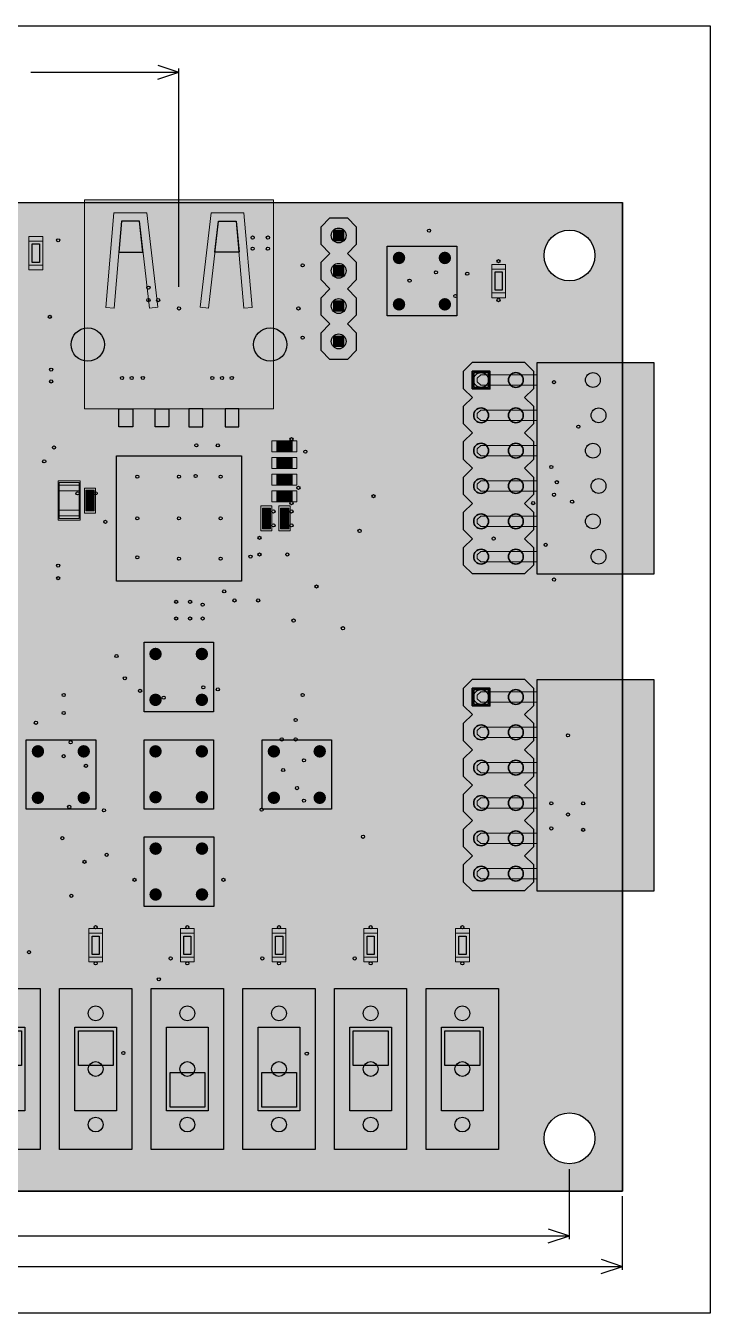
# Model space of a CAD drawing. Header units: metres. Extents: x 18 to 154, y 17 to 109.
# Drawn here: x 104.4 to 153.6, y 16.6 to 109.2 of the extents above; entities that cross this region are included whole.
import ezdxf

# ---------------------------------------------------------------- set-up
doc = ezdxf.new("R2010")
doc.units = ezdxf.units.M
for name, color, linetype, lineweight in [('7-SEG', 253, 'Continuous', 0), ('CAPACITOR', 43, 'Continuous', 0), ('LED_GREEN', 80, 'Continuous', 0), ('RESISTOR', 251, 'Continuous', 0)]:
    doc.layers.add(name, color=color, linetype=linetype, lineweight=lineweight)
for name, color, linetype, lineweight, true_color in [('ANNOTATION', 7, 'Continuous', 30, 0xffffff), ('GOLD_PAD', 7, 'Continuous', 35, 0xc99700), ('LED_BLB', 7, 'Continuous', 0, 0xf1eb9d), ('METAL', 7, 'Continuous', 0, 0xc1c6c8)]:
    doc.layers.add(name, color=color, linetype=linetype, lineweight=lineweight, true_color=true_color)
for name, color, linetype in [('CHIP', 250, 'Continuous'), ('Mechanical1', 6, 'Continuous'), ('PadHoleLayer', 156, 'Continuous'), ('RESET_BUTTON', 11, 'Continuous'), ('SWITCH_BASE', 251, 'Continuous'), ('Switches', 250, 'Continuous'), ('ViaHoleLayer', 16, 'Continuous')]:
    doc.layers.add(name, color=color, linetype=linetype)
for name, color, linetype, true_color in [('LED_BLB_IN', 7, 'Continuous', 0xbabe74), ('PCB', 7, 'Continuous', 0x1d428a), ('PCB_OUTLINE', 7, 'Continuous', 0x002677)]:
    doc.layers.add(name, color=color, linetype=linetype, true_color=true_color)
picture_1 = doc.add_image_def('image1.jpg', size_in_pixel=(1023, 701))

# ---------------------------------------------------------------- blocks, each defined once
blk = doc.blocks.new('*U29')
at = {"layer": 'LED_BLB_IN'}
h = blk.add_hatch(color=256, dxfattribs=at)
h.dxf.hatch_style = 1
h.paths.add_polyline_path([(-0.259, 0.662), (0.259, 0.662), (0.259, -0.662), (-0.259, -0.662)])
h = blk.add_hatch(color=256, dxfattribs=at)
h.dxf.hatch_style = 1
h.paths.add_polyline_path([(-0.259, 0.662), (0.259, 0.662), (0.259, -0.662), (-0.259, -0.662)])
at = {"layer": 'LED_GREEN', "transparency": 33554534}
h = blk.add_hatch(color=256, dxfattribs=at)
h.dxf.hatch_style = 1
h.paths.add_polyline_path([(-0.496, 0.862), (0.496, 0.862), (0.496, -0.862), (-0.496, -0.862)])
at = {"layer": 'METAL'}
h = blk.add_hatch(color=256, dxfattribs=at)
h.dxf.hatch_style = 1
h.paths.add_polyline_path([(-0.496, 1.199), (0.496, 1.199), (0.496, -1.199), (-0.496, -1.199)])
at = {"layer": 'LED_BLB_IN'}
blk.add_lwpolyline([(-0.259, 0.662), (0.259, 0.662), (0.259, -0.662), (-0.259, -0.662)], close=True, dxfattribs=at)
at = {"layer": 'LED_GREEN'}
blk.add_lwpolyline([(0.496, -0.862), (0.496, 0.861), (-0.496, 0.861), (-0.496, -0.862)], close=True, dxfattribs=at)
at = {"layer": 'METAL'}
blk.add_lwpolyline([(-0.496, 1.199), (0.496, 1.199), (0.496, -1.199), (-0.496, -1.199)], close=True, dxfattribs=at)
blk = doc.blocks.new('*U5')
at = {"layer": 'METAL'}
h = blk.add_hatch(color=254, dxfattribs=at)
h.dxf.hatch_style = 1
h.paths.add_polyline_path([(-2.519, 2.109), (-4.078, 2.109), (-4.078, 1.209), (-2.519, 1.209)])
h = blk.add_hatch(color=256, dxfattribs=at)
h.dxf.hatch_style = 1
h.paths.add_polyline_path([(-2.5, 2.5), (2.5, 2.5), (2.5, -2.5), (-2.5, -2.5)])
h = blk.add_hatch(color=254, dxfattribs=at)
h.dxf.hatch_style = 1
h.paths.add_polyline_path([(2.5, 2.109), (4.059, 2.109), (4.059, 1.209), (2.5, 1.209)])
h = blk.add_hatch(color=254, dxfattribs=at)
h.dxf.hatch_style = 1
h.paths.add_polyline_path([(-2.519, -2.09), (-4.078, -2.09), (-4.078, -1.19), (-2.519, -1.19)])
h = blk.add_hatch(color=254, dxfattribs=at)
h.dxf.hatch_style = 1
h.paths.add_polyline_path([(2.5, -2.09), (4.059, -2.09), (4.059, -1.19), (2.5, -1.19)])
at = {"layer": 'Switches'}
h = blk.add_hatch(color=256, dxfattribs=at)
h.dxf.hatch_style = 1
edge = h.paths.add_edge_path()
edge.add_arc((-1.678, 1.659), 0.45, 180, 540, ccw=False)
h = blk.add_hatch(color=256, dxfattribs=at)
h.dxf.hatch_style = 1
edge = h.paths.add_edge_path()
edge.add_arc((1.659, 1.659), 0.45, 0, 360)
h = blk.add_hatch(color=256, dxfattribs=at)
h.dxf.hatch_style = 1
edge = h.paths.add_edge_path()
edge.add_arc((-0.009, 0.009), 1.259, 0, 360)
h = blk.add_hatch(color=256, dxfattribs=at)
h.dxf.hatch_style = 1
edge = h.paths.add_edge_path()
edge.add_arc((-1.678, -1.64), 0.45, 180, 540)
h = blk.add_hatch(color=256, dxfattribs=at)
h.dxf.hatch_style = 1
edge = h.paths.add_edge_path()
edge.add_arc((1.659, -1.64), 0.45, 0, 360, ccw=False)
at = {"layer": 'SWITCH_BASE'}
blk.add_lwpolyline([(-2.5, 2.5), (2.5, 2.5), (2.5, -2.5), (-2.5, -2.5)], close=True, dxfattribs=at)
blk = doc.blocks.new('*U4')
at = {"layer": 'METAL'}
h = blk.add_hatch(color=254, dxfattribs=at)
h.dxf.hatch_style = 1
h.paths.add_polyline_path([(-2.109, 2.5), (-2.109, 4.059), (-1.209, 4.059), (-1.209, 2.5)])
h = blk.add_hatch(color=254, dxfattribs=at)
h.dxf.hatch_style = 1
h.paths.add_polyline_path([(2.09, 2.5), (2.09, 4.059), (1.19, 4.059), (1.19, 2.5)])
h = blk.add_hatch(color=256, dxfattribs=at)
h.dxf.hatch_style = 1
h.paths.add_polyline_path([(-2.5, -2.5), (-2.5, 2.5), (2.5, 2.5), (2.5, -2.5)])
h = blk.add_hatch(color=254, dxfattribs=at)
h.dxf.hatch_style = 1
h.paths.add_polyline_path([(-2.109, -2.519), (-2.109, -4.078), (-1.209, -4.078), (-1.209, -2.519)])
h = blk.add_hatch(color=254, dxfattribs=at)
h.dxf.hatch_style = 1
h.paths.add_polyline_path([(2.09, -2.519), (2.09, -4.078), (1.19, -4.078), (1.19, -2.519)])
at = {"layer": 'Switches'}
h = blk.add_hatch(color=256, dxfattribs=at)
h.dxf.hatch_style = 1
edge = h.paths.add_edge_path()
edge.add_arc((-1.659, 1.659), 0.45, 90, 450)
h = blk.add_hatch(color=256, dxfattribs=at)
h.dxf.hatch_style = 1
edge = h.paths.add_edge_path()
edge.add_arc((1.64, 1.659), 0.45, 90, 450, ccw=False)
h = blk.add_hatch(color=256, dxfattribs=at)
h.dxf.hatch_style = 1
edge = h.paths.add_edge_path()
edge.add_arc((-0.009, -0.009), 1.259, 90, 450)
h = blk.add_hatch(color=256, dxfattribs=at)
h.dxf.hatch_style = 1
edge = h.paths.add_edge_path()
edge.add_arc((-1.659, -1.678), 0.45, 270, 630, ccw=False)
h = blk.add_hatch(color=256, dxfattribs=at)
h.dxf.hatch_style = 1
edge = h.paths.add_edge_path()
edge.add_arc((1.64, -1.678), 0.45, 270, 630)
at = {"layer": 'SWITCH_BASE'}
blk.add_lwpolyline([(-2.5, -2.5), (-2.5, 2.5), (2.5, 2.5), (2.5, -2.5)], close=True, dxfattribs=at)
blk = doc.blocks.new('*U23')
at = {"layer": 'METAL', "true_color": 0x000000}
h = blk.add_hatch(color=18, dxfattribs=at)
h.dxf.hatch_style = 1
h.paths.add_polyline_path([(-1.243, 2.748), (1.257, 2.748), (1.257, 0.248), (-1.243, 0.248)])
at = {"layer": 'SWITCH_BASE', "true_color": 0x0d0d0d}
h = blk.add_hatch(color=28, dxfattribs=at)
h.dxf.hatch_style = 1
h.paths.add_polyline_path([(-2.599, 5.793), (2.599, 5.793), (2.599, -5.793), (-2.599, -5.793)])
at = {"layer": 'Switches', "true_color": 0x404040}
h = blk.add_hatch(color=250, dxfattribs=at)
h.dxf.hatch_style = 1
h.paths.add_polyline_path([(-1.493, 2.998), (1.507, 2.998), (1.507, -3.002), (-1.493, -3.002)])
at = {"layer": 'Switches'}
for points in [[(-2.599, 5.793), (2.599, 5.793), (2.599, -5.793), (-2.599, -5.793)], [(-1.493, 2.998), (1.507, 2.998), (1.507, -3.002), (-1.493, -3.002)], [(-1.243, 2.748), (1.257, 2.748), (1.257, 0.248), (-1.243, 0.248)]]:
    blk.add_lwpolyline(points, close=True, dxfattribs=at)
blk = doc.blocks.new('*U6')
at = {"layer": 'METAL', "true_color": 0x000000}
h = blk.add_hatch(color=18, dxfattribs=at)
h.dxf.hatch_style = 1
h.paths.add_polyline_path([(-1.243, -0.252), (1.257, -0.252), (1.257, -2.752), (-1.243, -2.752)])
at = {"layer": 'SWITCH_BASE', "true_color": 0x0d0d0d}
h = blk.add_hatch(color=28, dxfattribs=at)
h.dxf.hatch_style = 1
h.paths.add_polyline_path([(-2.599, 5.793), (2.599, 5.793), (2.599, -5.793), (-2.599, -5.793)])
at = {"layer": 'Switches', "true_color": 0x404040}
h = blk.add_hatch(color=250, dxfattribs=at)
h.dxf.hatch_style = 1
h.paths.add_polyline_path([(-1.493, 2.998), (1.507, 2.998), (1.507, -3.002), (-1.493, -3.002)])
at = {"layer": 'METAL'}
blk.add_lwpolyline([(1.257, -2.752), (1.257, -0.252), (-1.243, -0.252), (-1.243, -2.752)], close=True, dxfattribs=at)
at = {"layer": 'Switches'}
for points in [[(-2.599, 5.793), (2.599, 5.793), (2.599, -5.793), (-2.599, -5.793)], [(-1.493, 2.998), (1.507, 2.998), (1.507, -3.002), (-1.493, -3.002)], [(-1.243, -0.252), (1.257, -0.252), (1.257, -2.752), (-1.243, -2.752)], [(-1.243, -0.252), (1.257, -0.252), (1.257, -2.752), (-1.243, -2.752)]]:
    blk.add_lwpolyline(points, close=True, dxfattribs=at)
blk = doc.blocks.new('*U9')
at = {"layer": 'LED_BLB', "transparency": 33554534}
h = blk.add_hatch(color=256, dxfattribs=at)
h.dxf.hatch_style = 1
h.paths.add_polyline_path([(-0.496, 0.862), (0.496, 0.862), (0.496, -0.862), (-0.496, -0.862)])
at = {"layer": 'LED_BLB_IN'}
h = blk.add_hatch(color=256, dxfattribs=at)
h.dxf.hatch_style = 1
h.paths.add_polyline_path([(-0.259, 0.662), (0.259, 0.662), (0.259, -0.662), (-0.259, -0.662)])
h = blk.add_hatch(color=256, dxfattribs=at)
h.dxf.hatch_style = 1
h.paths.add_polyline_path([(-0.259, 0.662), (0.259, 0.662), (0.259, -0.662), (-0.259, -0.662)])
at = {"layer": 'METAL'}
h = blk.add_hatch(color=256, dxfattribs=at)
h.dxf.hatch_style = 1
h.paths.add_polyline_path([(-0.496, 1.199), (0.496, 1.199), (0.496, -1.199), (-0.496, -1.199)])
at = {"layer": 'LED_BLB'}
blk.add_lwpolyline([(0.496, -0.862), (0.496, 0.861), (-0.496, 0.861), (-0.496, -0.862)], close=True, dxfattribs=at)
at = {"layer": 'LED_BLB_IN'}
blk.add_lwpolyline([(-0.259, 0.662), (0.259, 0.662), (0.259, -0.662), (-0.259, -0.662)], close=True, dxfattribs=at)
at = {"layer": 'METAL'}
blk.add_lwpolyline([(-0.496, 1.199), (0.496, 1.199), (0.496, -1.199), (-0.496, -1.199)], close=True, dxfattribs=at)
blk = doc.blocks.new('PMOD')
at = {"layer": 'CHIP'}
h = blk.add_hatch(color=256, dxfattribs=at)
h.dxf.hatch_style = 1
h.paths.add_polyline_path([(-4.046, 1.252), (-4.046, -13.974), (-12.446, -13.974), (-12.446, 1.252)])
at = {"layer": 'GOLD_PAD'}
h = blk.add_hatch(color=256, dxfattribs=at)
h.dxf.hatch_style = 1
h.paths.add_polyline_path([(0.634, -12.066), (-0.634, -12.066), (-0.634, -13.334), (0.634, -13.334)])
h.paths.add_polyline_path([(-0.534, -12.166), (0.534, -12.166), (0.534, -13.234), (-0.534, -13.234)], flags=16)
at = {"layer": 'METAL'}
h = blk.add_hatch(color=256, dxfattribs=at)
h.dxf.hatch_style = 1
h.paths.add_polyline_path([(0.275, 0.131), (0.275, -0.131), (0.031, -0.375), (-4.046, -0.375), (-4.046, 0.375), (0.031, 0.375)])
h = blk.add_hatch(color=256, dxfattribs=at)
h.dxf.hatch_style = 1
h.paths.add_polyline_path([(0.275, -2.409), (0.275, -2.671), (0.031, -2.915), (-4.046, -2.915), (-4.046, -2.165), (0.031, -2.165)])
h = blk.add_hatch(color=256, dxfattribs=at)
h.dxf.hatch_style = 1
h.paths.add_polyline_path([(0.275, -4.949), (0.275, -5.211), (0.031, -5.455), (-4.046, -5.455), (-4.046, -4.705), (0.031, -4.705)])
h = blk.add_hatch(color=256, dxfattribs=at)
h.dxf.hatch_style = 1
h.paths.add_polyline_path([(0.275, -7.489), (0.275, -7.751), (0.031, -7.995), (-4.046, -7.995), (-4.046, -7.245), (0.031, -7.245)])
h = blk.add_hatch(color=256, dxfattribs=at)
h.dxf.hatch_style = 1
h.paths.add_polyline_path([(0.275, -10.029), (0.275, -10.291), (0.031, -10.535), (-4.046, -10.535), (-4.046, -9.785), (0.031, -9.785)])
h = blk.add_hatch(color=256, dxfattribs=at)
h.dxf.hatch_style = 1
h.paths.add_polyline_path([(0.275, -12.569), (0.275, -12.831), (0.031, -13.075), (-4.046, -13.075), (-4.046, -12.325), (0.031, -12.325)])
at = {"layer": 'ANNOTATION'}
blk.add_lwpolyline([(-3.133, 1.243), (0.631, 1.243), (1.268, 0.625), (1.268, -0.649), (0.631, -1.285), (1.268, -1.922), (1.268, -3.196), (0.631, -3.832), (1.268, -4.469), (1.268, -5.724), (0.631, -6.361), (1.268, -6.997), (1.268, -8.271), (0.631, -8.908), (1.268, -9.545), (1.268, -10.818), (0.631, -11.436), (1.268, -12.073), (1.268, -13.346), (0.631, -13.983), (-3.133, -13.983), (-3.77, -13.346), (-3.77, -12.073), (-3.133, -11.436), (-3.77, -10.818), (-3.77, -9.545), (-3.133, -8.908), (-3.77, -8.271), (-3.77, -6.997), (-3.133, -6.361), (-3.77, -5.724), (-3.77, -4.469), (-3.133, -3.832), (-3.77, -3.196), (-3.77, -1.922), (-3.133, -1.285), (-3.77, -0.649), (-3.77, 0.625)], close=True, dxfattribs=at)
at = {"layer": 'CHIP'}
blk.add_lwpolyline([(-4.046, 1.252), (-4.046, -13.974), (-12.446, -13.974), (-12.446, 1.252), (-4.046, 1.252)], dxfattribs=at)
at = {"layer": 'GOLD_PAD'}
for points in [[(0.634, -12.066), (-0.634, -12.066), (-0.634, -13.334), (0.634, -13.334)], [(-0.534, -12.166), (0.534, -12.166), (0.534, -13.234), (-0.534, -13.234)]]:
    blk.add_lwpolyline(points, close=True, dxfattribs=at)
for centre in [(-2.5, 0), (0, 0), (-2.5, -2.54), (0, -2.54), (-2.5, -5.08), (0, -5.08), (-2.5, -7.62), (0, -7.62), (-2.5, -10.16), (0, -10.16), (-2.5, -12.7)]:
    blk.add_circle(centre, 0.534, dxfattribs=at)
at = {"layer": 'METAL'}
for points in [[(0.275, 0.131), (0.275, -0.131), (0.031, -0.375), (-4.046, -0.375), (-4.046, 0.375), (0.031, 0.375)], [(0.275, -2.409), (0.275, -2.671), (0.031, -2.915), (-4.046, -2.915), (-4.046, -2.165), (0.031, -2.165)], [(0.275, -4.949), (0.275, -5.211), (0.031, -5.455), (-4.046, -5.455), (-4.046, -4.705), (0.031, -4.705)], [(0.275, -7.489), (0.275, -7.751), (0.031, -7.995), (-4.046, -7.995), (-4.046, -7.245), (0.031, -7.245)], [(0.275, -10.029), (0.275, -10.291), (0.031, -10.535), (-4.046, -10.535), (-4.046, -9.785), (0.031, -9.785)], [(0.275, -12.569), (0.275, -12.831), (0.031, -13.075), (-4.046, -13.075), (-4.046, -12.325), (0.031, -12.325)]]:
    blk.add_lwpolyline(points, close=True, dxfattribs=at)
blk = doc.blocks.new('CAP_SMALL')
at = {"layer": 'CAPACITOR'}
h = blk.add_hatch(color=256, dxfattribs=at)
h.dxf.hatch_style = 1
h.paths.add_polyline_path([(-0.29, 0.543), (0.309, 0.543), (0.309, -0.543), (-0.29, -0.543)])
at = {"layer": 'METAL'}
h = blk.add_hatch(color=256, dxfattribs=at)
h.dxf.hatch_style = 1
h.paths.add_polyline_path([(-0.403, 0.899), (0.403, 0.899), (0.403, -0.899), (-0.403, -0.899)])
h = blk.add_hatch(color=256, dxfattribs=at)
h.dxf.hatch_style = 1
h.paths.add_polyline_path([(-0.29, 0.543), (-0.29, 0.743), (0.309, 0.743), (0.309, 0.543)])
h = blk.add_hatch(color=256, dxfattribs=at)
h.dxf.hatch_style = 1
h.paths.add_polyline_path([(-0.29, 0.543), (0.309, 0.543), (0.309, -0.543), (-0.29, -0.543)])
h = blk.add_hatch(color=256, dxfattribs=at)
h.dxf.hatch_style = 1
h.paths.add_polyline_path([(-0.29, -0.743), (-0.29, -0.543), (0.309, -0.543), (0.309, -0.743)])
at = {"layer": '7-SEG'}
for points in [[(-0.29, 0.543), (-0.29, 0.743), (0.309, 0.743), (0.309, 0.543)], [(-0.29, -0.743), (-0.29, -0.543), (0.309, -0.543), (0.309, -0.743)]]:
    blk.add_lwpolyline(points, close=True, dxfattribs=at)
at = {"layer": 'CAPACITOR'}
blk.add_lwpolyline([(-0.29, 0.543), (0.309, 0.543), (0.309, -0.543), (-0.29, -0.543), (-0.29, 0.543)], dxfattribs=at)
at = {"layer": 'METAL'}
blk.add_lwpolyline([(-0.403, 0.899), (0.403, 0.899), (0.403, -0.899), (-0.403, -0.899)], close=True, dxfattribs=at)
blk.add_lwpolyline([(-0.403, 0.899), (0.403, 0.899), (0.403, -0.899), (-0.403, -0.899)], close=True, dxfattribs=at)
blk = doc.blocks.new('CAP_LARGE')
at = {"layer": 'CAPACITOR'}
h = blk.add_hatch(color=256, dxfattribs=at)
h.dxf.hatch_style = 1
h.paths.add_polyline_path([(-0.721, 1.105), (0.721, 1.105), (0.721, -1.105), (-0.721, -1.105)])
at = {"layer": 'METAL'}
h = blk.add_hatch(color=256, dxfattribs=at)
h.dxf.hatch_style = 1
h.paths.add_polyline_path([(-0.796, 1.423), (0.796, 1.423), (0.796, -1.423), (-0.796, -1.423)])
h = blk.add_hatch(color=256, dxfattribs=at)
h.dxf.hatch_style = 1
h.paths.add_polyline_path([(-0.721, 0.705), (-0.721, 1.305), (0.721, 1.305), (0.721, 0.705)])
h = blk.add_hatch(color=256, dxfattribs=at)
h.dxf.hatch_style = 1
h.paths.add_polyline_path([(-0.721, -1.305), (-0.721, -0.705), (0.721, -0.705), (0.721, -1.305)])
at = {"layer": '7-SEG'}
for points in [[(-0.721, 0.705), (-0.721, 1.305), (0.721, 1.305), (0.721, 0.705)], [(-0.721, -1.305), (-0.721, -0.705), (0.721, -0.705), (0.721, -1.305)]]:
    blk.add_lwpolyline(points, close=True, dxfattribs=at)
at = {"layer": 'CAPACITOR'}
blk.add_lwpolyline([(-0.721, 1.105), (0.721, 1.105), (0.721, -1.105), (-0.721, -1.105), (-0.721, 1.105)], dxfattribs=at)
at = {"layer": 'METAL'}
blk.add_lwpolyline([(-0.796, 1.423), (0.796, 1.423), (0.796, -1.423), (-0.796, -1.423)], close=True, dxfattribs=at)
blk = doc.blocks.new('RESISTOR')
at = {"layer": 'METAL'}
h = blk.add_hatch(color=256, dxfattribs=at)
h.dxf.hatch_style = 1
h.paths.add_polyline_path([(-1.399, 0.34), (0.399, 0.34), (0.399, -0.446), (-1.399, -0.446)])
h.paths.add_polyline_path([(-1.043, 0.34), (0.062, 0.34), (0.062, -0.446), (-1.043, -0.446)], flags=16)
at = {"layer": 'RESISTOR'}
h = blk.add_hatch(color=256, dxfattribs=at)
h.dxf.hatch_style = 1
h.paths.add_polyline_path([(-1.043, 0.34), (0.062, 0.34), (0.062, -0.446), (-1.043, -0.446)])
at = {"layer": 'METAL'}
blk.add_lwpolyline([(-1.399, 0.34), (0.399, 0.34), (0.399, -0.446), (-1.399, -0.446)], close=True, dxfattribs=at)
at = {"layer": 'RESISTOR'}
blk.add_lwpolyline([(-1.043, 0.34), (0.062, 0.34), (0.062, -0.446), (-1.043, -0.446)], close=True, dxfattribs=at)

msp = doc.modelspace()

# ---------------------------------------------------------------- hatches: boundary and pattern name
at = {"layer": '7-SEG'}
h = msp.add_hatch(color=256, dxfattribs=at)
h.dxf.hatch_style = 1
h.paths.add_polyline_path([(113.278, 88.919), (112.55, 95.167), (111.268, 95.167), (110.723, 88.927), (110.125, 88.979), (110.718, 95.767), (113.085, 95.767), (113.874, 88.988)])
h = msp.add_hatch(color=256, dxfattribs=at)
h.dxf.hatch_style = 1
h.paths.add_polyline_path([(117.518, 88.919), (118.245, 95.167), (119.528, 95.167), (120.073, 88.927), (120.671, 88.979), (120.078, 95.767), (117.711, 95.767), (116.922, 88.988)])
at = {"layer": 'CHIP'}
h = msp.add_hatch(color=256, dxfattribs=at)
h.dxf.hatch_style = 1
h.paths.add_polyline_path([(126.27, 95.406), (127.524, 95.406), (128.161, 94.769), (128.161, 93.495), (127.524, 92.859), (128.161, 92.222), (128.161, 90.948), (127.524, 90.312), (128.161, 89.675), (128.161, 88.42), (127.524, 87.783), (128.161, 87.147), (128.161, 85.873), (127.524, 85.236), (126.27, 85.236), (125.633, 85.873), (125.633, 87.147), (126.27, 87.783), (125.633, 88.42), (125.633, 89.675), (126.27, 90.312), (125.633, 90.948), (125.633, 92.222), (126.27, 92.859), (125.633, 93.495), (125.633, 94.769)])
at = {"layer": 'METAL'}
h = msp.add_hatch(color=256, dxfattribs=at)
h.dxf.hatch_style = 1
h.paths.add_polyline_path([(108.603, 81.678), (122.193, 81.678), (122.193, 96.72), (108.603, 96.72)])
h = msp.add_hatch(color=256, dxfattribs=at)
h.dxf.hatch_style = 1
h.paths.add_polyline_path([(127.277, 94.527), (126.523, 94.527), (126.523, 93.773), (127.277, 93.773)])
h = msp.add_hatch(color=254, dxfattribs=at)
h.dxf.hatch_style = 1
h.paths.add_polyline_path([(130.79, 93.374), (130.79, 94.933), (131.69, 94.933), (131.69, 93.374)])
h = msp.add_hatch(color=254, dxfattribs=at)
h.dxf.hatch_style = 1
h.paths.add_polyline_path([(134.99, 93.374), (134.99, 94.933), (134.09, 94.933), (134.09, 93.374)])
h = msp.add_hatch(color=256, dxfattribs=at)
h.dxf.hatch_style = 1
h.paths.add_polyline_path([(130.399, 88.373), (130.399, 93.374), (135.4, 93.374), (135.4, 88.373)])
h = msp.add_hatch(color=256, dxfattribs=at)
h.dxf.hatch_style = 1
h.paths.add_polyline_path([(127.277, 91.987), (126.523, 91.987), (126.523, 91.233), (127.277, 91.233)])
h = msp.add_hatch(color=256, dxfattribs=at)
h.dxf.hatch_style = 1
h.paths.add_polyline_path([(127.277, 89.447), (126.523, 89.447), (126.523, 88.693), (127.277, 88.693)])
h = msp.add_hatch(color=254, dxfattribs=at)
h.dxf.hatch_style = 1
h.paths.add_polyline_path([(130.79, 88.355), (130.79, 86.796), (131.69, 86.796), (131.69, 88.355)])
h = msp.add_hatch(color=254, dxfattribs=at)
h.dxf.hatch_style = 1
h.paths.add_polyline_path([(134.99, 88.355), (134.99, 86.796), (134.09, 86.796), (134.09, 88.355)])
h = msp.add_hatch(color=256, dxfattribs=at)
h.dxf.hatch_style = 1
h.paths.add_polyline_path([(127.277, 86.907), (126.523, 86.907), (126.523, 86.153), (127.277, 86.153)])
h = msp.add_hatch(color=256, dxfattribs=at)
h.dxf.hatch_style = 1
h.paths.add_polyline_path([(111.077, 81.678), (112.077, 81.678), (112.077, 80.378), (111.077, 80.378)])
h.paths.add_polyline_path([(113.677, 81.678), (114.677, 81.678), (114.677, 80.378), (113.677, 80.378)])
h.paths.add_polyline_path([(117.119, 81.678), (116.119, 81.678), (116.119, 80.378), (117.119, 80.378)])
h.paths.add_polyline_path([(119.719, 81.678), (118.719, 81.678), (118.719, 80.378), (119.719, 80.378)])
at = {"layer": 'PCB'}
h = msp.add_hatch(color=256, dxfattribs=at)
h.dxf.hatch_style = 1
h.paths.add_polyline_path([(25.4, 96.52), (147.32, 96.52), (147.32, 25.4), (25.4, 25.4)])
edge = h.paths.add_edge_path(flags=16)
edge.add_arc((29.21, 92.71), 1.829, 0, 360)
edge = h.paths.add_edge_path(flags=16)
edge.add_arc((29.21, 29.21), 1.829, 0, 360)
edge = h.paths.add_edge_path(flags=16)
edge.add_arc((143.51, 29.21), 1.829, 0, 360)
edge = h.paths.add_edge_path(flags=16)
edge.add_arc((143.51, 92.71), 1.829, 0, 360)
at = {"layer": 'RESET_BUTTON'}
h = msp.add_hatch(color=256, dxfattribs=at)
h.dxf.hatch_style = 1
edge = h.paths.add_edge_path()
edge.add_arc((132.89, 90.864), 1.259, 90, 450)
at = {"layer": 'SWITCH_BASE'}
h = msp.add_hatch(color=256, dxfattribs=at)
h.dxf.hatch_style = 1
h.paths.add_polyline_path([(112.55, 95.167), (111.268, 95.167), (111.074, 92.951), (112.808, 92.951)])
h = msp.add_hatch(color=256, dxfattribs=at)
h.dxf.hatch_style = 1
h.paths.add_polyline_path([(118.245, 95.167), (119.528, 95.167), (119.721, 92.951), (117.987, 92.951)])
at = {"layer": 'Switches'}
h = msp.add_hatch(color=256, dxfattribs=at)
h.dxf.hatch_style = 1
edge = h.paths.add_edge_path()
edge.add_arc((131.24, 92.533), 0.45, 90, 450)
h = msp.add_hatch(color=256, dxfattribs=at)
h.dxf.hatch_style = 1
edge = h.paths.add_edge_path()
edge.add_arc((134.54, 92.533), 0.45, 90, 450, ccw=False)
h = msp.add_hatch(color=256, dxfattribs=at)
h.dxf.hatch_style = 1
edge = h.paths.add_edge_path()
edge.add_arc((131.24, 89.196), 0.45, 270, 630, ccw=False)
h = msp.add_hatch(color=256, dxfattribs=at)
h.dxf.hatch_style = 1
edge = h.paths.add_edge_path()
edge.add_arc((134.54, 89.196), 0.45, 270, 630)
h = msp.add_hatch(color=256, dxfattribs=at)
h.dxf.hatch_style = 1
h.paths.add_polyline_path([(110.894, 78.288), (119.902, 78.288), (119.902, 69.28), (110.894, 69.28)])

# ---------------------------------------------------------------- linework, layer by layer
at = {"layer": '7-SEG'}
for points in [[(113.278, 88.919), (112.55, 95.167), (111.268, 95.167), (110.723, 88.927), (110.125, 88.979), (110.718, 95.767), (113.085, 95.767), (113.874, 88.988)], [(117.518, 88.919), (118.245, 95.167), (119.528, 95.167), (120.073, 88.927), (120.671, 88.979), (120.078, 95.767), (117.711, 95.767), (116.922, 88.988)]]:
    msp.add_lwpolyline(points, close=True, dxfattribs=at)
at = {"layer": 'CHIP'}
msp.add_lwpolyline([(126.27, 95.406), (127.524, 95.406), (128.161, 94.769), (128.161, 93.495), (127.524, 92.859), (128.161, 92.222), (128.161, 90.948), (127.524, 90.312), (128.161, 89.675), (128.161, 88.42), (127.524, 87.783), (128.161, 87.147), (128.161, 85.873), (127.524, 85.236), (126.27, 85.236), (125.633, 85.873), (125.633, 87.147), (126.27, 87.783), (125.633, 88.42), (125.633, 89.675), (126.27, 90.312), (125.633, 90.948), (125.633, 92.222), (126.27, 92.859), (125.633, 93.495), (125.633, 94.769)], close=True, dxfattribs=at)
at = {"layer": 'Mechanical1'}
for p, q in [((104.737, 105.9), (115.4, 105.9)), ((113.876, 106.408), (115.4, 105.9)), ((113.876, 105.392), (115.4, 105.9)), ((115.4, 90.455), (115.4, 106.154)), ((25.4, 96.52), (147.32, 96.52)), ((147.32, 25.4), (147.32, 96.52)), ((143.51, 21.946), (143.51, 27.002)), ((25.4, 25.4), (147.32, 25.4)), ((147.32, 19.746), (147.32, 25.044)), ((141.986, 22.708), (143.51, 22.2)), ((88.518, 22.2), (143.51, 22.2)), ((141.986, 21.692), (143.51, 22.2)), ((145.796, 20.508), (147.32, 20)), ((90.423, 20), (147.32, 20)), ((145.796, 19.492), (147.32, 20))]:
    msp.add_line(p, q, dxfattribs=at)
at = {"layer": 'METAL'}
for points in [[(108.603, 81.678), (122.193, 81.678), (122.193, 96.72), (108.603, 96.72)], [(127.277, 94.527), (126.523, 94.527), (126.523, 93.773), (127.277, 93.773)], [(127.277, 91.987), (126.523, 91.987), (126.523, 91.233), (127.277, 91.233)], [(127.277, 89.447), (126.523, 89.447), (126.523, 88.693), (127.277, 88.693)], [(127.277, 86.907), (126.523, 86.907), (126.523, 86.153), (127.277, 86.153)]]:
    msp.add_lwpolyline(points, close=True, dxfattribs=at)
at = {"layer": 'PadHoleLayer'}
for centre, radius in [((126.9, 94.15), 0.534), ((143.51, 92.71), 1.829), ((126.9, 91.61), 0.534), ((126.9, 89.07), 0.534), ((108.83, 86.3), 1.2), ((121.97, 86.3), 1.2), ((126.9, 86.53), 0.534), ((137.15, 83.75), 0.534), ((139.65, 83.75), 0.534), ((145.197, 83.75), 0.534), ((137.15, 81.21), 0.534), ((139.65, 81.21), 0.534), ((145.603, 81.21), 0.534), ((137.15, 78.67), 0.534), ((139.65, 78.67), 0.534), ((145.197, 78.67), 0.534), ((137.15, 76.13), 0.534), ((139.65, 76.13), 0.534), ((145.603, 76.13), 0.534), ((137.15, 73.59), 0.534), ((139.65, 73.59), 0.534), ((145.197, 73.59), 0.534), ((137.15, 71.05), 0.534), ((139.65, 71.05), 0.534), ((145.603, 71.05), 0.534), ((137.15, 60.95), 0.534), ((139.65, 60.95), 0.534), ((137.15, 58.41), 0.534), ((139.65, 58.41), 0.534), ((137.15, 55.87), 0.534), ((139.65, 55.87), 0.534), ((137.15, 53.33), 0.534), ((139.65, 53.33), 0.534), ((137.15, 50.79), 0.534), ((139.65, 50.79), 0.534), ((137.15, 48.25), 0.534), ((139.65, 48.25), 0.534), ((109.4, 38.2), 0.534), ((116, 38.2), 0.534), ((122.6, 38.2), 0.534), ((129.2, 38.2), 0.534), ((135.8, 38.2), 0.534), ((109.4, 34.2), 0.533), ((116, 34.2), 0.533), ((122.6, 34.2), 0.533), ((129.2, 34.2), 0.533), ((135.8, 34.2), 0.533), ((109.4, 30.2), 0.533), ((116, 30.2), 0.533), ((122.6, 30.2), 0.533), ((129.2, 30.2), 0.533), ((135.8, 30.2), 0.533), ((143.51, 29.21), 1.829)]:
    msp.add_circle(centre, radius, dxfattribs=at)
at = {"layer": 'PCB'}
for centre in [(143.51, 92.71), (143.51, 29.21)]:
    msp.add_circle(centre, 1.829, dxfattribs=at)
at = {"layer": 'PCB_OUTLINE'}
msp.add_lwpolyline([(25.4, 96.52), (147.32, 96.52), (147.32, 25.4), (25.4, 25.4)], close=True, dxfattribs=at)
for centre in [(143.51, 92.71), (143.51, 29.21)]:
    msp.add_circle(centre, 1.829, dxfattribs=at)
at = {"layer": 'SWITCH_BASE'}
for points in [[(112.55, 95.167), (111.268, 95.167), (111.074, 92.951), (112.808, 92.951)], [(118.245, 95.167), (119.528, 95.167), (119.721, 92.951), (117.987, 92.951)], [(130.399, 88.373), (130.399, 93.374), (135.4, 93.374), (135.4, 88.373)], [(111.077, 81.678), (112.077, 81.678), (112.077, 80.378), (111.077, 80.378)], [(113.677, 81.678), (114.677, 81.678), (114.677, 80.378), (113.677, 80.378)], [(117.119, 81.678), (116.119, 81.678), (116.119, 80.378), (117.119, 80.378)], [(119.719, 81.678), (118.719, 81.678), (118.719, 80.378), (119.719, 80.378)]]:
    msp.add_lwpolyline(points, close=True, dxfattribs=at)
at = {"layer": 'Switches'}
msp.add_lwpolyline([(110.894, 78.288), (119.902, 78.288), (119.902, 69.28), (110.894, 69.28)], close=True, dxfattribs=at)
at = {"layer": 'ViaHoleLayer'}
for centre in [(133.4, 94.5), (106.7, 93.8), (120.7, 94), (121.8, 94), (120.7, 93.2), (121.8, 93.2), (124.3, 92), (138.4, 92.3), (132, 90.9), (133.9, 91.5), (136.15, 91.4), (113.2, 90.4), (135.3, 89.8), (113.2, 89.5), (113.9, 89.5), (115.4, 88.9), (124, 88.9), (138.4, 89.5), (106.1, 88.3), (124.3, 86.8), (106.2, 84.5), (106.2, 83.65), (111.3, 83.9), (112, 83.9), (112.8, 83.9), (117.8, 83.9), (118.5, 83.9), (119.2, 83.9), (142.4, 83.6), (144.15, 80.4), (106.4, 78.9), (116.65, 79.05), (118.2, 79.05), (123.5, 79.5), (124.5, 78.6), (105.7, 77.9), (112.4, 76.8), (115.4, 76.8), (116.6, 76.85), (118.4, 76.8), (142.2, 77.5), (124, 76), (142.6, 76.4), (108.1, 75.6), (109.4, 75.6), (123.5, 74.9), (129.4, 75.4), (140.9, 74.9), (142.4, 75.5), (143.7, 75), (122.2, 74.3), (123.5, 74.3), (110.1, 73.55), (112.4, 73.8), (115.4, 73.8), (118.4, 73.8), (122.2, 73.3), (123.5, 73.3), (121.2, 72.4), (128.4, 72.9), (138.05, 72.35), (121.2, 71.2), (123.2, 71.2), (141.8, 71.9), (106.7, 70.4), (112.4, 71), (115.4, 70.9), (118.4, 70.9), (120.55, 71.05), (106.7, 69.5), (142.4, 69.4), (118.65, 68.55), (125.3, 68.9), (115.2, 67.8), (116.2, 67.8), (117.1, 67.6), (119.4, 67.9), (121.1, 67.9), (115.2, 66.6), (116.2, 66.6), (117.1, 66.6), (123.65, 66.45), (127.2, 65.9), (110.9, 63.9), (111.5, 62.3), (107.1, 61.1), (112.6, 61.4), (117.15, 61.65), (118.2, 61.5), (124.3, 61.1), (114.3, 60.9), (107.1, 59.8), (123.8, 59.3), (105.1, 59.1), (107.6, 57.7), (122.8, 57.9), (123.8, 57.9), (143.4, 58.2), (107.1, 56.7), (124.4, 56.4), (108.7, 56), (122.9, 55.7), (108.65, 53.9), (123.9, 54.4), (107.5, 53.05), (110, 52.8), (121.35, 52.85), (124.4, 53.5), (142.2, 53.3), (144.5, 53.3), (143.4, 52.5), (128.65, 50.9), (142.2, 51.5), (144.5, 51.4), (107, 50.8), (108.6, 49.1), (110.2, 49.6), (112.2, 47.8), (118.6, 47.8), (107.65, 46.65), (109.4, 44.4), (116, 44.4), (122.6, 44.4), (129.2, 44.4), (135.8, 44.4), (104.6, 42.6), (109.4, 41.8), (114.8, 42.15), (116, 41.8), (121.4, 42.15), (122.6, 41.8), (128.05, 42.15), (129.2, 41.8), (135.8, 41.8), (113.95, 40.65), (111.4, 35.35), (124.6, 35.3)]:
    msp.add_circle(centre, 0.114, dxfattribs=at)

# ---------------------------------------------------------------- block references
at = {"layer": '7-SEG'}
for name, p in [('CAP_LARGE', (107.495, 75.086)), ('CAP_SMALL', (108.993, 75.086)), ('CAP_SMALL', (121.691, 73.794)), ('CAP_SMALL', (123.002, 73.794))]:
    msp.add_blockref(name, p, dxfattribs=at)
at = {"layer": 'LED_BLB'}
for name, p in [('*U9', (105.097, 92.877)), ('*U9', (138.415, 90.874)), ('*U29', (109.405, 43.098)), ('*U29', (115.997, 43.098)), ('*U29', (122.608, 43.098)), ('*U29', (129.201, 43.098)), ('*U29', (135.812, 43.098))]:
    msp.add_blockref(name, p, dxfattribs=at)
at = {"layer": 'METAL', "rotation": 180}
for p in [(137.15, 71.05), (137.15, 48.25)]:
    msp.add_blockref('PMOD', p, dxfattribs=at)
at = {"layer": 'METAL'}
for name, p in [('*U5', (115.389, 62.388)), ('*U4', (106.905, 55.384)), ('*U4', (123.891, 55.384)), ('*U5', (115.389, 55.384)), ('*U5', (115.398, 48.389))]:
    msp.add_blockref(name, p, dxfattribs=at)
at = {"layer": 'RESISTOR'}
for p in [(123.492, 79.034), (123.492, 77.835), (123.492, 76.637), (123.492, 75.438)]:
    msp.add_blockref('RESISTOR', p, dxfattribs=at)
at = {"layer": 'Switches'}
for name, p in [('*U23', (102.8, 34.2)), ('*U23', (109.4, 34.2)), ('*U6', (116, 34.2)), ('*U6', (122.599, 34.202)), ('*U23', (129.191, 34.202)), ('*U23', (135.793, 34.202))]:
    msp.add_blockref(name, p, dxfattribs=at)

# ---------------------------------------------------------------- pictures from other files: only their frames are drawn
image = msp.add_image(picture_1, insert=(18.505, 16.629), size_in_units=(135.142, 92.605))
image.dxf.flags = 7

doc.saveas('drawing.dxf')
